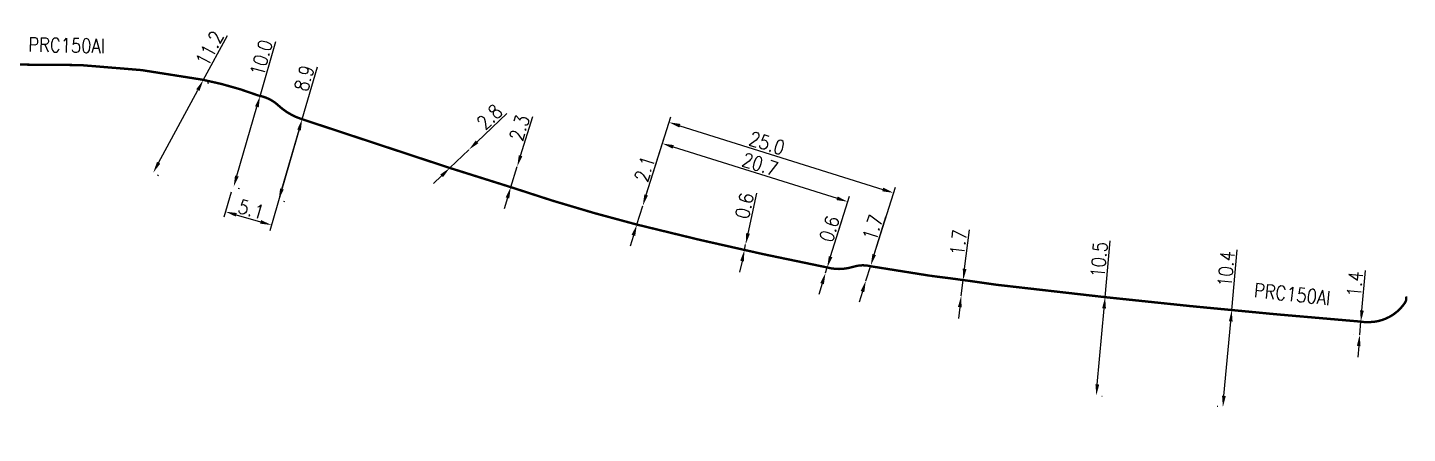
# Model space of a CAD drawing. Header units: millimetres. Extents: x 114000 to 114886, y 153000 to 154000.
# Drawn here: x 114739.8 to 114886.4, y 153447.4 to 153490.5 of the extents above; entities that cross this region are included whole.
import ezdxf
from ezdxf.enums import TextEntityAlignment as Align

# ---------------------------------------------------------------- set-up
doc = ezdxf.new("R2010")
doc.units = ezdxf.units.MM
doc.header["$PDMODE"] = 34
doc.layers.get('DEFPOINTS').update_dxf_attribs({"linetype": 'CONTINUOUS'})
doc.layers.add('M_130', color=3, linetype='M_ST_15')
doc.styles.get("Standard").update_dxf_attribs({"font": 'romans.shx', "width": 0.85})
doc.linetypes.add('M_ST_15', pattern='A,5,-0.3,["XX",Standard,S=1,R=0,X=0,Y=-0.5],-2.5', length=7.8)
doc.dimstyles.get("Standard").update_dxf_attribs({"dimtxt": 1.5, "dimasz": 1.2, "dimexe": 0.625, "dimexo": 0.625, "dimgap": 0.25, "dimtad": 1, "dimdec": 1, "dimzin": 0, "dimdsep": 46, "dimtxsty": 'Standard', "dimcen": -0.5, "dimadec": 0, "dimazin": 0, "dimtfac": 1, "dimtdec": 1, "dimtmove": 0, "dimatfit": 3, "dimfxl": 1, "dimtolj": 1, "dimtzin": 0, "dimarcsym": 0})

# ---------------------------------------------------------------- blocks, each defined once
blk = doc.blocks.new('*D4')
at = {"layer": 'DEFPOINTS', "color": 0, "linetype": 'Continuous', "transparency": 16777216}
for p in [(114854.2, 153461.87), (114853.27, 153451.39), (114853.33, 153451.39)]:
    blk.add_point(p, dxfattribs=at)
at = {"layer": 'M_130', "color": 0, "linetype": 'Continuous', "lineweight": -2, "transparency": 16777216}
for p, q in [((114854.26, 153461.87), (114854.79, 153467.86)), ((114853.43, 153452.58), (114854.15, 153460.67)), ((114854.83, 153461.82), (114854.88, 153461.81)), ((114853.9, 153451.34), (114853.95, 153451.33))]:
    blk.add_line(p, q, dxfattribs=at)
at = {"layer": 'M_130', "color": 0, "linetype": 'Continuous', "transparency": 16777216}
for points in [[(114853.95, 153460.69), (114854.35, 153460.65), (114854.26, 153461.87)], [(114853.23, 153452.6), (114853.63, 153452.57), (114853.33, 153451.39)]]:
    blk.add_solid(points, dxfattribs=at)
at = {"layer": 'M_130', "color": 0, "linetype": 'Continuous', "transparency": 16777216, "insert": (114853.61, 153465.85), "char_height": 1.5, "attachment_point": 5, "rotation": 84.929}
blk.add_mtext('\\A1;10.5', dxfattribs=at)
blk = doc.blocks.new('*D5')
at = {"layer": 'DEFPOINTS', "color": 0, "linetype": 'Continuous', "transparency": 16777216}
for p in [(114839.19, 153463.68), (114839.19, 153463.68), (114838.97, 153461.99)]:
    blk.add_point(p, dxfattribs=at)
at = {"layer": 'M_130', "color": 0, "linetype": 'Continuous', "lineweight": -2, "transparency": 16777216}
for p, q in [((114839.34, 153464.87), (114839.87, 153469.03)), ((114838.97, 153461.99), (114839.19, 153463.68)), ((114838.82, 153460.8), (114838.67, 153459.61))]:
    blk.add_line(p, q, dxfattribs=at)
at = {"layer": 'M_130', "color": 0, "linetype": 'Continuous', "transparency": 16777216}
for points in [[(114839.14, 153464.9), (114839.54, 153464.85), (114839.19, 153463.68)], [(114838.63, 153460.83), (114839.02, 153460.78), (114838.97, 153461.99)]]:
    blk.add_solid(points, dxfattribs=at)
at = {"layer": 'M_130', "color": 0, "linetype": 'Continuous', "transparency": 16777216, "insert": (114838.69, 153467.67), "char_height": 1.5, "attachment_point": 5, "rotation": 82.7542}
blk.add_mtext('\\A1;1.7', dxfattribs=at)
blk = doc.blocks.new('*D6')
at = {"layer": 'DEFPOINTS', "color": 0, "linetype": 'Continuous', "transparency": 16777216}
for p in [(114829.37, 153465.24), (114828.85, 153463.61), (114828.85, 153463.61)]:
    blk.add_point(p, dxfattribs=at)
at = {"layer": 'M_130', "color": 0, "linetype": 'Continuous', "lineweight": -2, "transparency": 16777216}
for p, q in [((114829.73, 153466.39), (114830.98, 153470.39)), ((114828.85, 153463.61), (114829.37, 153465.24)), ((114828.49, 153462.46), (114828.13, 153461.32))]:
    blk.add_line(p, q, dxfattribs=at)
at = {"layer": 'M_130', "color": 0, "linetype": 'Continuous', "transparency": 16777216}
for points in [[(114829.54, 153466.45), (114829.92, 153466.33), (114829.37, 153465.24)], [(114828.3, 153462.52), (114828.68, 153462.4), (114828.85, 153463.61)]]:
    blk.add_solid(points, dxfattribs=at)
at = {"layer": 'M_130', "color": 0, "linetype": 'Continuous', "transparency": 16777216, "insert": (114829.58, 153469.26), "char_height": 1.5, "attachment_point": 5, "rotation": 72.5544}
blk.add_mtext('\\A1;1.7', dxfattribs=at)
blk = doc.blocks.new('*D7')
at = {"layer": 'DEFPOINTS', "color": 0, "linetype": 'Continuous', "transparency": 16777216}
for p in [(114824.74, 153465.02), (114824.74, 153465.02), (114824.56, 153464.44)]:
    blk.add_point(p, dxfattribs=at)
at = {"layer": 'M_130', "color": 0, "linetype": 'Continuous', "lineweight": -2, "transparency": 16777216}
for p, q in [((114825.1, 153466.17), (114826.41, 153470.34)), ((114824.56, 153464.44), (114824.74, 153465.02)), ((114824.2, 153463.3), (114823.84, 153462.15))]:
    blk.add_line(p, q, dxfattribs=at)
at = {"layer": 'M_130', "color": 0, "linetype": 'Continuous', "transparency": 16777216}
for points in [[(114824.91, 153466.22), (114825.29, 153466.11), (114824.74, 153465.02)], [(114824.01, 153463.36), (114824.39, 153463.24), (114824.56, 153464.44)]]:
    blk.add_solid(points, dxfattribs=at)
at = {"layer": 'M_130', "color": 0, "linetype": 'Continuous', "transparency": 16777216, "insert": (114824.98, 153469.12), "char_height": 1.5, "attachment_point": 5, "rotation": 72.5544}
blk.add_mtext('\\A1;0.6', dxfattribs=at)
blk = doc.blocks.new('*D8')
at = {"layer": 'DEFPOINTS', "color": 0, "linetype": 'Continuous', "transparency": 16777216}
for p in [(114805.15, 153471.58), (114805.15, 153471.58), (114804.52, 153469.58)]:
    blk.add_point(p, dxfattribs=at)
at = {"layer": 'M_130', "color": 0, "linetype": 'Continuous', "lineweight": -2, "transparency": 16777216}
for p, q in [((114805.51, 153472.73), (114806.71, 153476.55)), ((114804.52, 153469.58), (114805.15, 153471.58)), ((114804.16, 153468.43), (114803.8, 153467.29))]:
    blk.add_line(p, q, dxfattribs=at)
at = {"layer": 'M_130', "color": 0, "linetype": 'Continuous', "transparency": 16777216}
for points in [[(114805.32, 153472.79), (114805.7, 153472.67), (114805.15, 153471.58)], [(114803.97, 153468.49), (114804.35, 153468.37), (114804.52, 153469.58)]]:
    blk.add_solid(points, dxfattribs=at)
at = {"layer": 'M_130', "color": 0, "linetype": 'Continuous', "transparency": 16777216, "insert": (114805.34, 153475.51), "char_height": 1.5, "attachment_point": 5, "rotation": 72.5544}
blk.add_mtext('\\A1;2.1', dxfattribs=at)
blk = doc.blocks.new('*D9')
at = {"layer": 'DEFPOINTS', "color": 0, "linetype": 'Continuous', "transparency": 16777216}
for p in [(114791.82, 153475.75), (114791.13, 153473.56), (114791.13, 153473.56)]:
    blk.add_point(p, dxfattribs=at)
at = {"layer": 'M_130', "color": 0, "linetype": 'Continuous', "lineweight": -2, "transparency": 16777216}
for p, q in [((114792.17, 153476.9), (114793.48, 153481.07)), ((114791.13, 153473.56), (114791.82, 153475.75)), ((114790.78, 153472.41), (114790.42, 153471.27))]:
    blk.add_line(p, q, dxfattribs=at)
at = {"layer": 'M_130', "color": 0, "linetype": 'Continuous', "transparency": 16777216}
for points in [[(114791.98, 153476.96), (114792.37, 153476.84), (114791.82, 153475.75)], [(114790.59, 153472.47), (114790.97, 153472.35), (114791.13, 153473.56)]]:
    blk.add_solid(points, dxfattribs=at)
at = {"layer": 'M_130', "color": 0, "linetype": 'Continuous', "transparency": 16777216, "insert": (114792.05, 153479.86), "char_height": 1.5, "attachment_point": 5, "rotation": 72.6972}
blk.add_mtext('\\A1;2.3', dxfattribs=at)
blk = doc.blocks.new('*D10')
at = {"layer": 'DEFPOINTS', "color": 0, "linetype": 'Continuous', "transparency": 16777216}
for p in [(114786.68, 153477.54), (114784.65, 153475.6), (114784.65, 153475.6)]:
    blk.add_point(p, dxfattribs=at)
at = {"layer": 'M_130', "color": 0, "linetype": 'Continuous', "lineweight": -2, "transparency": 16777216}
for p, q in [((114787.55, 153478.37), (114790.71, 153481.4)), ((114784.65, 153475.6), (114786.68, 153477.54)), ((114783.79, 153474.77), (114782.92, 153473.94))]:
    blk.add_line(p, q, dxfattribs=at)
at = {"layer": 'M_130', "color": 0, "linetype": 'Continuous', "transparency": 16777216}
for points in [[(114787.41, 153478.52), (114787.69, 153478.23), (114786.68, 153477.54)], [(114783.65, 153474.91), (114783.93, 153474.62), (114784.65, 153475.6)]]:
    blk.add_solid(points, dxfattribs=at)
at = {"layer": 'M_130', "color": 0, "linetype": 'Continuous', "transparency": 16777216, "insert": (114788.87, 153481.02), "char_height": 1.5, "attachment_point": 5, "rotation": 43.7763}
blk.add_mtext('\\A1;2.8', dxfattribs=at)
blk = doc.blocks.new('*D11')
at = {"layer": 'DEFPOINTS', "color": 0, "linetype": 'Continuous', "transparency": 16777216}
for p in [(114768.88, 153480.81), (114768.97, 153480.79), (114766.4, 153472.24)]:
    blk.add_point(p, dxfattribs=at)
at = {"layer": 'M_130', "color": 0, "linetype": 'Continuous', "lineweight": -2, "transparency": 16777216}
for p, q in [((114768.97, 153480.79), (114770.59, 153486.35)), ((114766.82, 153473.36), (114768.64, 153479.64)), ((114769.48, 153480.64), (114769.57, 153480.61)), ((114767, 153472.06), (114767.09, 153472.04))]:
    blk.add_line(p, q, dxfattribs=at)
at = {"layer": 'M_130', "color": 0, "linetype": 'Continuous', "transparency": 16777216}
for points in [[(114768.45, 153479.69), (114768.83, 153479.58), (114768.97, 153480.79)], [(114766.63, 153473.42), (114767.01, 153473.31), (114766.48, 153472.21)]]:
    blk.add_solid(points, dxfattribs=at)
at = {"layer": 'M_130', "color": 0, "linetype": 'Continuous', "transparency": 16777216, "insert": (114769.19, 153485.14), "char_height": 1.5, "attachment_point": 5, "rotation": 73.8342}
blk.add_mtext('\\A1;8.9', dxfattribs=at)
blk = doc.blocks.new('*D12')
at = {"layer": 'DEFPOINTS', "color": 0, "linetype": 'Continuous', "transparency": 16777216}
for p in [(114764.39, 153483.28), (114761.59, 153473.63), (114761.7, 153473.6)]:
    blk.add_point(p, dxfattribs=at)
at = {"layer": 'M_130', "color": 0, "linetype": 'Continuous', "lineweight": -2, "transparency": 16777216}
for p, q in [((114764.5, 153483.25), (114766.18, 153489.05)), ((114764.99, 153483.1), (114765.1, 153483.07)), ((114762.04, 153474.75), (114764.17, 153482.09)), ((114762.19, 153473.45), (114762.3, 153473.42))]:
    blk.add_line(p, q, dxfattribs=at)
at = {"layer": 'M_130', "color": 0, "linetype": 'Continuous', "transparency": 16777216}
for points in [[(114763.97, 153482.15), (114764.36, 153482.04), (114764.5, 153483.25)], [(114761.84, 153474.8), (114762.23, 153474.69), (114761.7, 153473.6)]]:
    blk.add_solid(points, dxfattribs=at)
at = {"layer": 'M_130', "color": 0, "linetype": 'Continuous', "transparency": 16777216, "insert": (114764.64, 153487.31), "char_height": 1.5, "attachment_point": 5, "rotation": 73.8233}
blk.add_mtext('\\A1;10.0', dxfattribs=at)
blk = doc.blocks.new('*D13')
at = {"layer": 'DEFPOINTS', "color": 0, "linetype": 'Continuous', "transparency": 16777216}
for p in [(114768.97, 153480.79), (114761.59, 153473.63), (114765.71, 153469.53)]:
    blk.add_point(p, dxfattribs=at)
at = {"layer": 'M_130', "color": 0, "linetype": 'Continuous', "lineweight": -2, "transparency": 16777216}
for p, q in [((114768.8, 153480.19), (114765.54, 153468.93)), ((114761.42, 153473.03), (114760.64, 153470.35)), ((114761.97, 153470.62), (114764.56, 153469.87))]:
    blk.add_line(p, q, dxfattribs=at)
at = {"layer": 'M_130', "color": 0, "linetype": 'Continuous', "transparency": 16777216}
for points in [[(114762.03, 153470.81), (114761.92, 153470.43), (114760.82, 153470.95)], [(114764.61, 153470.06), (114764.5, 153469.68), (114765.71, 153469.53)]]:
    blk.add_solid(points, dxfattribs=at)
at = {"layer": 'M_130', "color": 0, "linetype": 'Continuous', "transparency": 16777216, "insert": (114763.56, 153471.2), "char_height": 1.5, "attachment_point": 5, "rotation": 343.8342}
blk.add_mtext('\\A1;5.1', dxfattribs=at)
blk = doc.blocks.new('*D14')
at = {"layer": 'DEFPOINTS', "color": 0, "linetype": 'Continuous', "transparency": 16777216}
for p in [(114815.95, 153466.87), (114815.95, 153466.87), (114816.08, 153467.47)]:
    blk.add_point(p, dxfattribs=at)
at = {"layer": 'M_130', "color": 0, "linetype": 'Continuous', "lineweight": -2, "transparency": 16777216}
for p, q in [((114816.34, 153468.64), (114817.27, 153472.91)), ((114815.95, 153466.87), (114816.08, 153467.47)), ((114815.7, 153465.7), (114815.44, 153464.53))]:
    blk.add_line(p, q, dxfattribs=at)
at = {"layer": 'M_130', "color": 0, "linetype": 'Continuous', "transparency": 16777216}
for points in [[(114816.14, 153468.69), (114816.53, 153468.6), (114816.08, 153467.47)], [(114815.5, 153465.74), (114815.89, 153465.66), (114815.95, 153466.87)]]:
    blk.add_solid(points, dxfattribs=at)
at = {"layer": 'M_130', "color": 0, "linetype": 'Continuous', "transparency": 16777216, "insert": (114815.95, 153471.58), "char_height": 1.5, "attachment_point": 5, "rotation": 77.7152}
blk.add_mtext('\\A1;0.6', dxfattribs=at)
blk = doc.blocks.new('*D15')
at = {"layer": 'DEFPOINTS', "color": 0, "linetype": 'Continuous', "transparency": 16777216}
for p in [(114805.15, 153471.58), (114826.93, 153472.01), (114824.74, 153465.02)]:
    blk.add_point(p, dxfattribs=at)
at = {"layer": 'M_130', "color": 0, "linetype": 'Continuous', "lineweight": -2, "transparency": 16777216}
for p, q in [((114805.34, 153472.18), (114807.42, 153478.79)), ((114808.38, 153477.84), (114825.79, 153472.37)), ((114824.92, 153465.62), (114827.12, 153472.6))]:
    blk.add_line(p, q, dxfattribs=at)
at = {"layer": 'M_130', "color": 0, "linetype": 'Continuous', "transparency": 16777216}
for points in [[(114808.44, 153478.03), (114808.32, 153477.65), (114807.23, 153478.2)], [(114825.85, 153472.56), (114825.73, 153472.18), (114826.93, 153472.01)]]:
    blk.add_solid(points, dxfattribs=at)
at = {"layer": 'M_130', "color": 0, "linetype": 'Continuous', "transparency": 16777216, "insert": (114817.6, 153475.99), "char_height": 1.5, "attachment_point": 5, "rotation": 342.5544}
blk.add_mtext('\\A1;20.7', dxfattribs=at)
blk = doc.blocks.new('*D16')
at = {"layer": 'DEFPOINTS', "color": 0, "linetype": 'Continuous', "transparency": 16777216}
for p in [(114831.79, 153472.95), (114805.15, 153471.58), (114829.37, 153465.24)]:
    blk.add_point(p, dxfattribs=at)
at = {"layer": 'M_130', "color": 0, "linetype": 'Continuous', "lineweight": -2, "transparency": 16777216}
for p, q in [((114805.34, 153472.18), (114808.13, 153481.04)), ((114809.09, 153480.09), (114830.64, 153473.31)), ((114829.55, 153465.84), (114831.98, 153473.55))]:
    blk.add_line(p, q, dxfattribs=at)
at = {"layer": 'M_130', "color": 0, "linetype": 'Continuous', "transparency": 16777216}
for points in [[(114809.15, 153480.28), (114809.03, 153479.9), (114807.94, 153480.45)], [(114830.7, 153473.5), (114830.58, 153473.12), (114831.79, 153472.95)]]:
    blk.add_solid(points, dxfattribs=at)
at = {"layer": 'M_130', "color": 0, "linetype": 'Continuous', "transparency": 16777216, "insert": (114818.34, 153478.23), "char_height": 1.5, "attachment_point": 5, "rotation": 342.5544}
blk.add_mtext('\\A1;25.0', dxfattribs=at)
blk = doc.blocks.new('*D25')
at = {"layer": 'DEFPOINTS', "color": 0, "linetype": 'Continuous', "transparency": 16777216}
for p in [(114867.81, 153460.47), (114866.77, 153450.17), (114866.87, 153450.16)]:
    blk.add_point(p, dxfattribs=at)
at = {"layer": 'M_130', "color": 0, "linetype": 'Continuous', "lineweight": -2, "transparency": 16777216}
for p, q in [((114867.71, 153460.48), (114868.3, 153466.91)), ((114867.19, 153460.53), (114867.09, 153460.54)), ((114866.88, 153451.36), (114867.61, 153459.29)), ((114866.24, 153450.22), (114866.15, 153450.23))]:
    blk.add_line(p, q, dxfattribs=at)
at = {"layer": 'M_130', "color": 0, "linetype": 'Continuous', "transparency": 16777216}
for points in [[(114867.41, 153459.3), (114867.8, 153459.27), (114867.71, 153460.48)], [(114866.68, 153451.38), (114867.08, 153451.35), (114866.77, 153450.17)]]:
    blk.add_solid(points, dxfattribs=at)
at = {"layer": 'M_130', "color": 0, "linetype": 'Continuous', "transparency": 16777216, "insert": (114867.11, 153464.88), "char_height": 1.5, "attachment_point": 5, "rotation": 84.7615}
blk.add_mtext('\\A1;10.4', dxfattribs=at)
blk = doc.blocks.new('*D26')
at = {"layer": 'DEFPOINTS', "color": 0, "linetype": 'Continuous', "transparency": 16777216}
for p in [(114881.43, 153459.26), (114881.3, 153457.86), (114881.3, 153457.86)]:
    blk.add_point(p, dxfattribs=at)
at = {"layer": 'M_130', "color": 0, "linetype": 'Continuous', "lineweight": -2, "transparency": 16777216}
for p, q in [((114881.54, 153460.45), (114881.93, 153464.68)), ((114880.81, 153459.31), (114880.81, 153459.31)), ((114881.3, 153457.86), (114881.43, 153459.26)), ((114880.68, 153457.92), (114880.68, 153457.92)), ((114881.2, 153456.67), (114881.09, 153455.47))]:
    blk.add_line(p, q, dxfattribs=at)
at = {"layer": 'M_130', "color": 0, "linetype": 'Continuous', "transparency": 16777216}
for points in [[(114881.34, 153460.47), (114881.74, 153460.43), (114881.43, 153459.26)], [(114881, 153456.69), (114881.39, 153456.65), (114881.3, 153457.86)]]:
    blk.add_solid(points, dxfattribs=at)
at = {"layer": 'M_130', "color": 0, "linetype": 'Continuous', "transparency": 16777216, "insert": (114880.79, 153463.26), "char_height": 1.5, "attachment_point": 5, "rotation": 84.7821}
blk.add_mtext('\\A1;1.4', dxfattribs=at)
blk = doc.blocks.new('*D27')
at = {"layer": 'DEFPOINTS', "color": 0, "linetype": 'Continuous', "transparency": 16777216}
for p in [(114758.35, 153484.99), (114753.04, 153475.16), (114753.16, 153475.1)]:
    blk.add_point(p, dxfattribs=at)
at = {"layer": 'M_130', "color": 0, "linetype": 'Continuous', "lineweight": -2, "transparency": 16777216}
for p, q in [((114758.46, 153484.93), (114761.03, 153489.68)), ((114753.73, 153476.15), (114757.89, 153483.87)), ((114758.9, 153484.7), (114759.01, 153484.63)), ((114753.59, 153474.86), (114753.71, 153474.8))]:
    blk.add_line(p, q, dxfattribs=at)
at = {"layer": 'M_130', "color": 0, "linetype": 'Continuous', "transparency": 16777216}
for points in [[(114757.72, 153483.97), (114758.07, 153483.78), (114758.46, 153484.93)], [(114753.55, 153476.25), (114753.9, 153476.06), (114753.16, 153475.1)]]:
    blk.add_solid(points, dxfattribs=at)
at = {"layer": 'M_130', "color": 0, "linetype": 'Continuous', "transparency": 16777216, "insert": (114759.15, 153488.31), "char_height": 1.5, "attachment_point": 5, "rotation": 61.641}
blk.add_mtext('\\A1;11.2', dxfattribs=at)

msp = doc.modelspace()

# ---------------------------------------------------------------- linework, layer by layer
at = {"layer": 'M_130', "const_width": 0.25, "flags": 128}
msp.add_lwpolyline([(114886.22, 153461.93, -0.214171), (114886.11, 153461.27, -0.242826), (114882.4, 153459.21, -0.062258), (114881.43, 153459.26, -0.006787), (114854.2, 153461.87), (114842.64, 153463.19, 0.006353), (114835.73, 153464.13), (114829.34, 153465.15, 0.13269), (114827.62, 153465.12, -0.0253), (114826.83, 153464.93, -0.110556), (114824.74, 153465.02, -0.012445), (114804.52, 153469.58, -0.018442), (114791.13, 153473.56), (114784.65, 153475.6), (114768.88, 153480.81, -0.109169), (114766.42, 153482.27, 0.14387), (114764.39, 153483.28, 0.041624), (114758.35, 153484.99, 0.055733), (114738.9, 153486.59, 0.08352), (114704.16, 153479.68, 0.036201), (114693.64, 153474.4, 0.022056), (114674.16, 153462.27), (114658.84, 153452.27, 0.029694), (114654.63, 153449.34, -0.002955), (114652.09, 153447.5, -0.002955)], format="xyb", dxfattribs=at)

# ---------------------------------------------------------------- texts
at = {"layer": 'M_130', "linetype": 'Continuous', "width": 0.85}
for rotation, p in [(358.8423, (114743.95, 153488.64)), (353.8536, (114874.13, 153462.18))]:
    msp.add_text('PRC150Al', height=1.5, rotation=rotation, dxfattribs=at).set_placement(p, align=Align.MIDDLE)

# ---------------------------------------------------------------- dimensions: what is measured, and where the dimension line sits
at = {"layer": 'M_130', "linetype": 'Continuous'}
for base, p1, p2, angle, picture, middle, dimtype in [((114753.16, 153475.1), (114758.35, 153484.99), (114753.04, 153475.16), 241.641, '*D27', (114760.03, 153487.84), 161), ((114761.7, 153473.6), (114764.39, 153483.28), (114761.59, 153473.63), 253.8233, '*D12', (114765.6, 153487.03), 161), ((114768.97, 153480.79), (114766.4, 153472.24), (114768.88, 153480.81), 73.8342, '*D11', (114770.15, 153484.86), 161), ((114784.65, 153475.6), (114786.68, 153477.54), (114784.65, 153475.6), 223.7763, '*D10', (114789.56, 153480.3), 161), ((114791.13, 153473.56), (114791.82, 153475.75), (114791.13, 153473.56), 252.6972, '*D9', (114793, 153479.56), 161), ((114831.79, 153472.95), (114805.15, 153471.58), (114829.37, 153465.24), 342.5544, '*D16', (114818.04, 153477.28), 160), ((114765.71, 153469.53), (114761.59, 153473.63), (114768.97, 153480.79), 343.8342, '*D13', (114763.28, 153470.24), 160), ((114826.93207, 153472.00653), (114805.153, 153471.582), (114824.73658, 153465.02022), 342.55437, '*D15', (114817.29976, 153475.03354), 160), ((114805.15, 153471.58), (114804.52, 153469.58), (114805.15, 153471.58), 72.5544, '*D8', (114806.29, 153475.21), 161), ((114815.95, 153466.87), (114816.08, 153467.47), (114815.95, 153466.87), 257.7152, '*D14', (114816.93, 153471.36), 161), ((114824.74, 153465.02), (114824.56, 153464.44), (114824.74, 153465.02), 72.5544, '*D7', (114825.93, 153468.82), 161), ((114828.85, 153463.61), (114829.37, 153465.24), (114828.85, 153463.61), 252.5544, '*D6', (114830.53, 153468.96), 161), ((114839.19, 153463.68), (114838.97, 153461.99), (114839.19, 153463.68), 82.7542, '*D5', (114839.68, 153467.54), 161), ((114853.33, 153451.39), (114854.2, 153461.87), (114853.27, 153451.39), 264.929, '*D4', (114854.6, 153465.76), 161), ((114866.77, 153450.17), (114867.81, 153460.47), (114866.87, 153450.16), 264.7615, '*D25', (114868.11, 153464.78), 161), ((114881.3, 153457.86), (114881.43, 153459.26), (114881.3, 153457.86), 264.7821, '*D26', (114881.79, 153463.17), 161)]:
    dim = msp.add_linear_dim(base=base, p1=p1, p2=p2, angle=angle, dimstyle='Standard', dxfattribs=at)
    dim.commit()
    dim.dimension.update_dxf_attribs({"geometry": picture, "text_midpoint": middle, "dimtype": dimtype})

doc.saveas('drawing.dxf')
